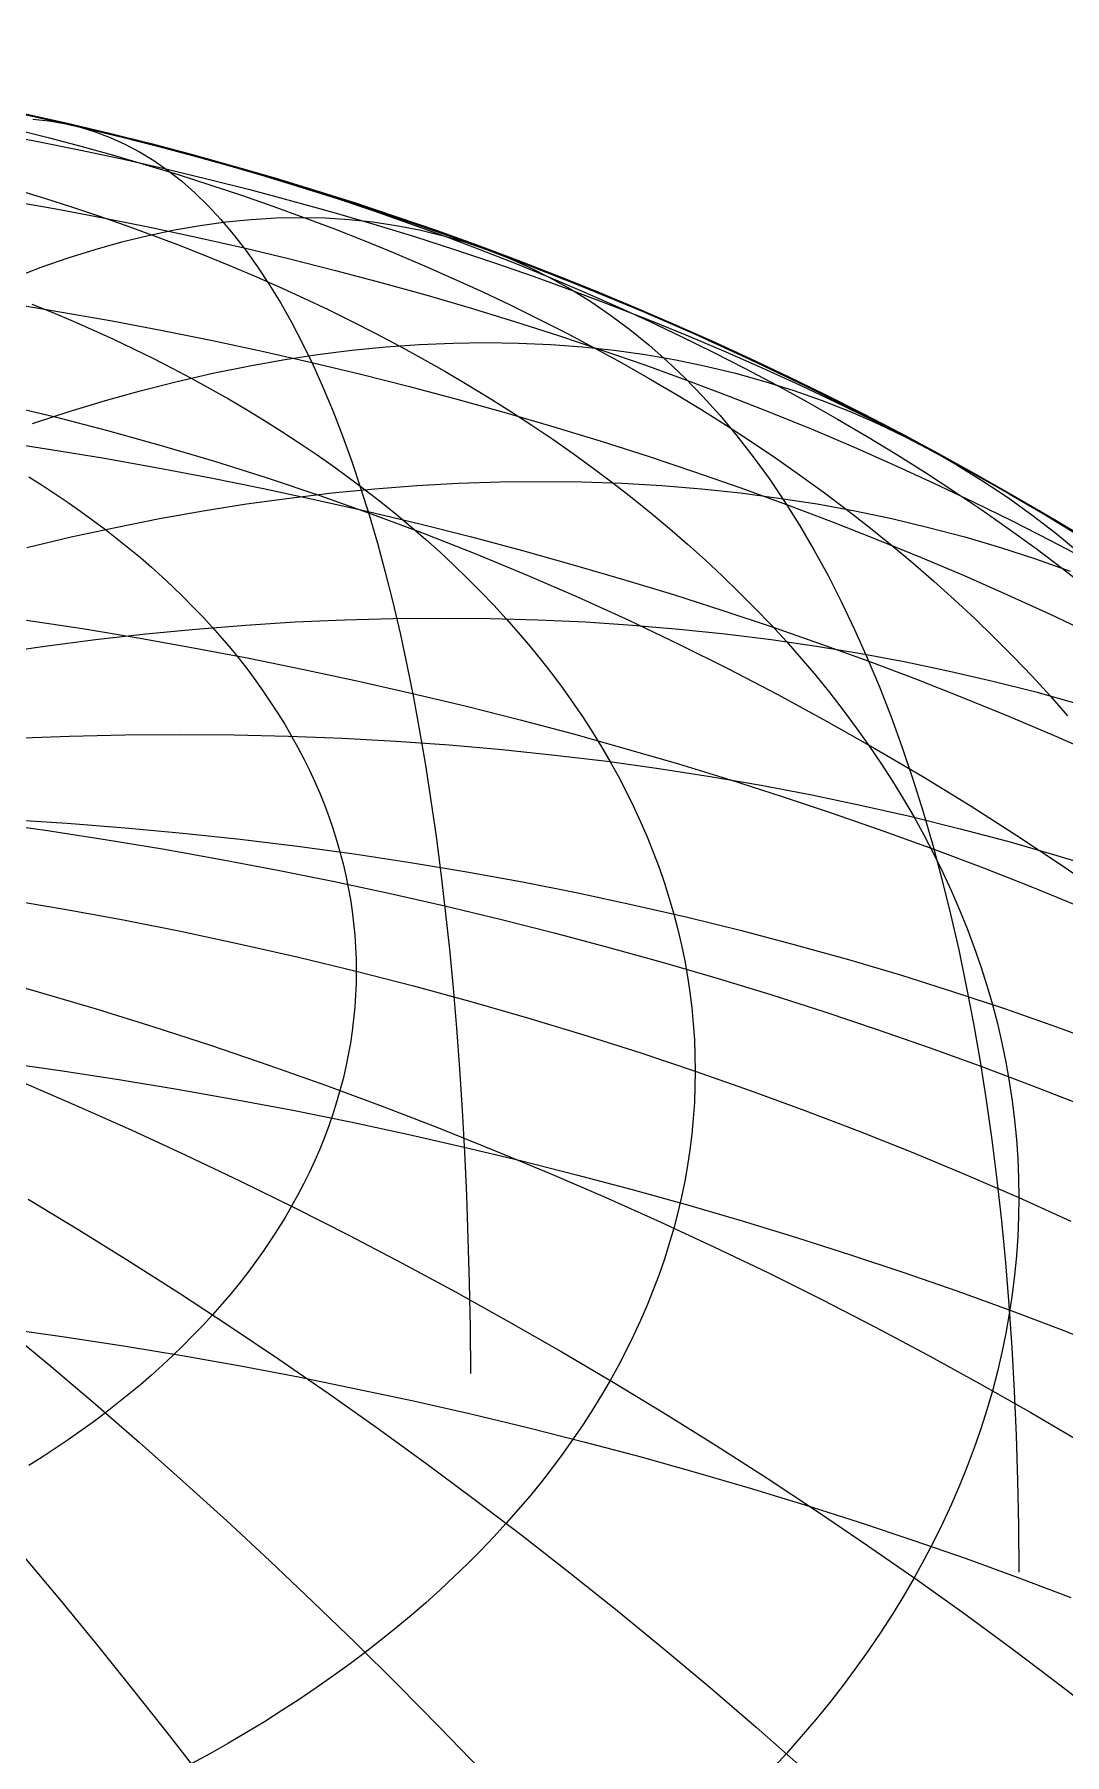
# Model space of a CAD drawing. Header units: millimetres. Extents: x -85 to 85, y -85 to 85.
# Drawn here: x 18.38 to 43.62, y 42.85 to 85 of the extents above; entities that cross this region are included whole.
import ezdxf

# ---------------------------------------------------------------- set-up
doc = ezdxf.new("R2010")
doc.units = ezdxf.units.MM
for name, color, linetype in [('CUT_OUTER', 1, 'Continuous'), ('ENGRAVE', 7, 'Continuous'), ('ENGRAVE_FINE', 8, 'Continuous')]:
    doc.layers.add(name, color=color, linetype=linetype)

msp = doc.modelspace()

# ---------------------------------------------------------------- linework, layer by layer
at = {"layer": 'CUT_OUTER'}
msp.add_circle((0, 0), 85, dxfattribs=at)
at = {"layer": 'ENGRAVE'}
for points in [[(17.6725, 83.1425), (19.1208, 82.8215), (20.5634, 82.4751), (21.9996, 82.1037), (23.4292, 81.7072), (24.8516, 81.2859), (26.2664, 80.8398), (27.6733, 80.3691), (29.0717, 79.8739), (30.4613, 79.3543), (31.8416, 78.8106), (33.2121, 78.2429), (34.5726, 77.6514), (35.9226, 77.0362), (37.2615, 76.3975), (38.5892, 75.7356), (39.9051, 75.0505), (41.2088, 74.3427), (42.5, 73.6122), (43.7782, 72.8592)], [(17.6725, 53.2946), (19.1208, 53.0888), (20.5634, 52.8668), (21.9996, 52.6287), (23.4292, 52.3746), (24.8516, 52.1045), (26.2664, 51.8186), (27.6733, 51.5168), (29.0717, 51.1994), (30.4613, 50.8664), (31.8416, 50.5179), (33.2121, 50.154), (34.5726, 49.7748), (35.9226, 49.3804), (37.2615, 48.971), (38.5892, 48.5467), (39.9051, 48.1076), (41.2088, 47.6539), (42.5, 47.1856), (43.7782, 46.703)]]:
    msp.add_lwpolyline(points, dxfattribs=at)
at = {"layer": 'ENGRAVE_FINE'}
for points in [[(17.5757, 83.1567), (18.517, 82.9548), (19.4528, 82.7424), (20.3826, 82.5196), (21.3062, 82.2864), (22.2233, 82.0429), (23.1336, 81.7891), (24.0369, 81.5253), (24.9328, 81.2513), (25.8212, 80.9674), (26.7017, 80.6736), (27.5741, 80.37), (28.4381, 80.0567), (29.2934, 79.7337), (30.1397, 79.4013), (30.9769, 79.0594), (31.8047, 78.7082), (32.6228, 78.3478), (33.4309, 77.9783), (34.2289, 77.5998), (35.0164, 77.2124), (35.7933, 76.8163), (36.5593, 76.4116), (37.3141, 75.9983), (38.0575, 75.5767), (38.7894, 75.1468), (39.5095, 74.7088), (40.2175, 74.2629), (40.9132, 73.809), (41.5965, 73.3475), (42.2672, 72.8783), (42.9249, 72.4018), (43.5696, 71.9179), (44.201, 71.4269)], [(17.9047, 82.6794), (18.716, 82.4745), (19.5216, 82.2606), (20.3213, 82.0378), (21.1147, 81.806), (21.9018, 81.5653), (22.6822, 81.3159), (23.4556, 81.0578), (24.2219, 80.7911), (24.9809, 80.5159), (25.7322, 80.2322), (26.4757, 79.9402), (27.2111, 79.6398), (27.9383, 79.3313), (28.6569, 79.0147), (29.3668, 78.6902), (30.0677, 78.3577), (30.7595, 78.0174), (31.4419, 77.6695), (32.1148, 77.3139), (32.7779, 76.9509), (33.4309, 76.5806), (34.0738, 76.2029), (34.7063, 75.8182), (35.3283, 75.4264), (35.9395, 75.0278), (36.5397, 74.6223), (37.1288, 74.2102), (37.7066, 73.7916), (38.2729, 73.3666), (38.8276, 72.9353), (39.3704, 72.4978), (39.9012, 72.0544), (40.4199, 71.6051), (40.9263, 71.15), (41.4202, 70.6894), (41.9014, 70.2233), (42.37, 69.7519), (42.8256, 69.2753), (43.2681, 68.7937), (43.6975, 68.3072)], [(18.3443, 82.9195), (18.7351, 82.8816), (19.1202, 82.8185), (19.4995, 82.7301), (19.8728, 82.6165), (20.2401, 82.4778), (20.6012, 82.3139), (20.9561, 82.125), (21.3046, 81.9111), (21.6465, 81.6722), (21.9819, 81.4084), (22.3106, 81.1198), (22.6325, 80.8066), (22.9475, 80.4687), (23.2555, 80.1063), (23.5564, 79.7195), (23.8502, 79.3084), (24.1367, 78.8731), (24.4158, 78.4138), (24.6875, 77.9307), (24.9517, 77.4238), (25.2082, 76.8933), (25.4571, 76.3394), (25.6983, 75.7623), (25.9316, 75.162), (26.157, 74.5389), (26.3744, 73.893), (26.5839, 73.2247), (26.7852, 72.5341), (26.9783, 71.8213), (27.1633, 71.0867), (27.3399, 70.3304), (27.5083, 69.5527), (27.6682, 68.7538), (27.8197, 67.934), (27.9628, 67.0935), (28.0973, 66.2325), (28.2233, 65.3514), (28.3407, 64.4504), (28.4494, 63.5297), (28.5495, 62.5897), (28.6409, 61.6306), (28.7236, 60.6527), (28.7975, 59.6564), (28.8626, 58.6419), (28.919, 57.6095), (28.9665, 56.5596), (29.0052, 55.4924), (29.0351, 54.4084), (29.0561, 53.3077), (29.0683, 52.1909)], [(17.4113, 82.5765), (18.4683, 82.3758), (19.5198, 82.1633), (20.5653, 81.9391), (21.6045, 81.7032), (22.6371, 81.4557), (23.6629, 81.1967), (24.6814, 80.9262), (25.6925, 80.6444), (26.6957, 80.3514), (27.6907, 80.0472), (28.6774, 79.7318), (29.6553, 79.4055), (30.6241, 79.0683), (31.5837, 78.7203), (32.5336, 78.3617), (33.4736, 77.9924), (34.4034, 77.6127), (35.3227, 77.2227), (36.2313, 76.8224), (37.1288, 76.412), (38.015, 75.9917), (38.8897, 75.5615), (39.7525, 75.1216), (40.6032, 74.6721), (41.4415, 74.2131), (42.2672, 73.7448), (43.08, 73.2674), (43.8797, 72.781)], [(17.7981, 80.9251), (18.9546, 80.7195), (20.1054, 80.501), (21.25, 80.2697), (22.3882, 80.0255), (23.5195, 79.7687), (24.6437, 79.4993), (25.7604, 79.2174), (26.8692, 78.923), (27.9698, 78.6162), (29.062, 78.2972), (30.1452, 77.966), (31.2193, 77.6227), (32.2839, 77.2674), (33.3386, 76.9004), (34.3832, 76.5215), (35.4173, 76.1311), (36.4407, 75.7291), (37.4529, 75.3157), (38.4537, 74.8911), (39.4428, 74.4554), (40.4199, 74.0086), (41.3847, 73.551), (42.3369, 73.0827), (43.2761, 72.6038), (44.2022, 72.1144)], [(17.9613, 81.1904), (18.6308, 80.9857), (19.2946, 80.7735), (19.9525, 80.554), (20.6044, 80.3271), (21.25, 80.093), (21.8891, 79.8516), (22.5216, 79.6032), (23.1472, 79.3477), (23.7657, 79.0853), (24.377, 78.816), (24.9809, 78.5399), (25.5771, 78.2571), (26.1656, 77.9676), (26.7461, 77.6716), (27.3185, 77.3692), (27.8825, 77.0604), (28.4381, 76.7454), (28.9849, 76.4241), (29.523, 76.0969), (30.052, 75.7636), (30.5719, 75.4245), (31.0825, 75.0796), (31.5837, 74.729), (32.0752, 74.3729), (32.5569, 74.0114), (33.0287, 73.6445), (33.4905, 73.2724), (33.942, 72.8952), (34.3832, 72.513), (34.814, 72.1259), (35.2341, 71.734), (35.6435, 71.3375), (36.042, 70.9365), (36.4296, 70.5311), (36.8061, 70.1215), (37.1713, 69.7076), (37.5253, 69.2898), (37.8678, 68.868), (38.1987, 68.4425), (38.5181, 68.0134), (38.8257, 67.5807), (39.1215, 67.1447), (39.4053, 66.7054), (39.6772, 66.263), (39.9369, 65.8177), (40.1845, 65.3695), (40.4199, 64.9186), (40.643, 64.4651), (40.8536, 64.0092), (41.0518, 63.5511), (41.2376, 63.0907), (41.4107, 62.6284), (41.5713, 62.1642), (41.7192, 61.6983), (41.8543, 61.2308), (41.9768, 60.7618), (42.0864, 60.2916), (42.1832, 59.8202), (42.2672, 59.3478), (42.3383, 58.8745), (42.3965, 58.4005), (42.4418, 57.9259), (42.4741, 57.4509), (42.4935, 56.9756), (42.5, 56.5001)], [(17.8782, 79.0368), (18.5484, 79.2929), (19.2129, 79.5248), (19.8716, 79.7325), (20.5242, 79.9159), (21.1706, 80.075), (21.8105, 80.2097), (22.4438, 80.3199), (23.0703, 80.4057), (23.6897, 80.467), (24.3019, 80.5038), (24.9067, 80.5161), (25.5039, 80.5038), (26.0934, 80.467), (26.6749, 80.4057), (27.2482, 80.3199), (27.8133, 80.2097), (28.3699, 80.075), (28.9179, 79.9159), (29.457, 79.7325), (29.9872, 79.5248), (30.5082, 79.2929), (31.02, 79.0368), (31.5223, 78.7566), (32.015, 78.4525), (32.4979, 78.1244), (32.971, 77.7726), (33.434, 77.397), (33.8868, 76.9979), (34.3293, 76.5753), (34.7613, 76.1294), (35.1828, 75.6604), (35.5935, 75.1682), (35.9934, 74.6532), (36.3823, 74.1154), (36.7602, 73.5551), (37.1268, 72.9723), (37.4822, 72.3674), (37.8261, 71.7404), (38.1585, 71.0915), (38.4793, 70.4209), (38.7883, 69.729), (39.0856, 69.0157), (39.3709, 68.2815), (39.6442, 67.5265), (39.9055, 66.7509), (40.1546, 65.9549), (40.3915, 65.1389), (40.6161, 64.303), (40.8283, 63.4475), (41.028, 62.5727), (41.2153, 61.6789), (41.39, 60.7663), (41.5521, 59.8351), (41.7016, 58.8857), (41.8383, 57.9184), (41.9623, 56.9335), (42.0735, 55.9312), (42.1719, 54.9118), (42.2575, 53.8758), (42.3302, 52.8233), (42.39, 51.7547), (42.4369, 50.6704), (42.4708, 49.5706), (42.4918, 48.4558), (42.4999, 47.3262)], [(17.8084, 78.4044), (19.0522, 78.1982), (20.2903, 77.9781), (21.5221, 77.7442), (22.7474, 77.4966), (23.9658, 77.2353), (25.1768, 76.9604), (26.3802, 76.672), (27.5756, 76.3701), (28.7626, 76.055), (29.9408, 75.7266), (31.1098, 75.3851), (32.2694, 75.0305), (33.4192, 74.6631), (34.5588, 74.2828), (35.6879, 73.8899), (36.8061, 73.4843), (37.9131, 73.0664), (39.0085, 72.6361), (40.0921, 72.1936), (41.1634, 71.739), (42.2222, 71.2726), (43.2681, 70.7944), (44.3009, 70.3045)], [(18.3207, 78.3941), (18.8296, 78.1863), (19.3328, 77.9728), (19.83, 77.7537), (20.3213, 77.5291), (20.8063, 77.2991), (21.285, 77.0636), (21.7573, 76.8228), (22.2228, 76.5768), (22.6817, 76.3256), (23.1336, 76.0693), (23.5785, 75.808), (24.0162, 75.5418), (24.4465, 75.2707), (24.8695, 74.9948), (25.2848, 74.7143), (25.6925, 74.4291), (26.0923, 74.1394), (26.4842, 73.8453), (26.868, 73.5469), (27.2436, 73.2442), (27.6109, 72.9373), (27.9698, 72.6264), (28.3202, 72.3115), (28.662, 71.9927), (28.995, 71.6702), (29.3192, 71.344), (29.6345, 71.0142), (29.9408, 70.681), (30.2379, 70.3443), (30.5258, 70.0044), (30.8044, 69.6613), (31.0737, 69.3152), (31.3334, 68.9661), (31.5837, 68.6141), (31.8243, 68.2594), (32.0552, 67.9021), (32.2763, 67.5422), (32.4876, 67.18), (32.689, 66.8154), (32.8805, 66.4486), (33.062, 66.0797), (33.2333, 65.7088), (33.3946, 65.3361), (33.5457, 64.9617), (33.6865, 64.5856), (33.8171, 64.208), (33.9374, 63.8289), (34.0474, 63.4486), (34.147, 63.0672), (34.2362, 62.6846), (34.3149, 62.3012), (34.3832, 61.9169), (34.4411, 61.5319), (34.4884, 61.1463), (34.5252, 60.7602), (34.5516, 60.3738), (34.5673, 59.9872), (34.5726, 59.6004)], [(18.3364, 75.4645), (19.2319, 75.7571), (20.1215, 76.0265), (21.0049, 76.2729), (21.882, 76.496), (22.7524, 76.6958), (23.6159, 76.8722), (24.4721, 77.0252), (25.3209, 77.1548), (26.1621, 77.2609), (26.9952, 77.3434), (27.8201, 77.4023), (28.6366, 77.4377), (29.4443, 77.4495), (30.243, 77.4377), (31.0326, 77.4023), (31.8126, 77.3434), (32.583, 77.2609), (33.3435, 77.1548), (34.0938, 77.0252), (34.8337, 76.8722), (35.5631, 76.6958), (36.2815, 76.496), (36.989, 76.2729), (37.6851, 76.0265), (38.3698, 75.7571), (39.0428, 75.4645), (39.7039, 75.1489), (40.3529, 74.8105), (40.9897, 74.4493), (41.6139, 74.0653), (42.2254, 73.6589), (42.8241, 73.23), (43.4098, 72.7787), (43.9822, 72.3054)], [(17.535, 75.9523), (18.8578, 75.6347), (20.175, 75.294), (21.486, 74.9305), (22.7904, 74.5441), (24.0879, 74.135), (25.3781, 73.7033), (26.6605, 73.2491), (27.9348, 72.7727), (29.2006, 72.2741), (30.4575, 71.7535), (31.7052, 71.211), (32.9431, 70.6468), (34.1711, 70.0611), (35.3886, 69.4541), (36.5954, 68.8259), (37.791, 68.1767), (38.9751, 67.5068), (40.1473, 66.8163), (41.3073, 66.1054), (42.4547, 65.3745), (43.5891, 64.6236), (44.7103, 63.853)], [(17.535, 75.9523), (18.8578, 75.6347), (20.175, 75.294), (21.486, 74.9305), (22.7904, 74.5441), (24.0879, 74.135), (25.3781, 73.7033), (26.6605, 73.2491), (27.9348, 72.7727), (29.2006, 72.2741), (30.4575, 71.7535), (31.7052, 71.211), (32.9431, 70.6468), (34.1711, 70.0611), (35.3886, 69.4541), (36.5954, 68.8259), (37.791, 68.1767), (38.9751, 67.5068), (40.1473, 66.8163), (41.3073, 66.1054), (42.4547, 65.3745), (43.5891, 64.6236), (44.7103, 63.853)], [(17.4678, 75.0349), (18.7856, 74.8321), (20.0977, 74.6145), (21.4036, 74.3824), (22.7031, 74.1357), (23.9956, 73.8744), (25.2808, 73.5988), (26.5583, 73.3088), (27.8278, 73.0046), (29.0887, 72.6862), (30.3408, 72.3537), (31.5837, 72.0073), (32.8169, 71.6471), (34.0401, 71.2731), (35.253, 70.8855), (36.4551, 70.4843), (37.6461, 70.0698), (38.8257, 69.642), (39.9934, 69.2011), (41.149, 68.7472), (42.292, 68.2804), (43.4221, 67.801), (44.539, 67.3089)], [(18.1964, 72.4287), (19.2848, 72.6863), (20.3673, 72.9219), (21.4435, 73.1352), (22.5133, 73.3262), (23.5761, 73.4949), (24.6318, 73.6412), (25.68, 73.765), (26.7204, 73.8664), (27.7526, 73.9453), (28.7764, 74.0017), (29.7914, 74.0355), (30.7973, 74.0468), (31.7939, 74.0355), (32.7808, 74.0017), (33.7577, 73.9453), (34.7243, 73.8664), (35.6803, 73.765), (36.6254, 73.6412), (37.5594, 73.4949), (38.482, 73.3262), (39.3928, 73.1352), (40.2917, 72.9219), (41.1782, 72.6863), (42.0523, 72.4287), (42.9135, 72.149), (43.7616, 71.8473)], [(18.2462, 74.1591), (18.5732, 73.9531), (18.8945, 73.7435), (19.2101, 73.5304), (19.5198, 73.3137), (19.8235, 73.0936), (20.1213, 72.8702), (20.4129, 72.6434), (20.6982, 72.4135), (20.9773, 72.1803), (21.25, 71.9441), (21.5162, 71.7049), (21.7759, 71.4627), (22.0289, 71.2177), (22.2752, 70.9698), (22.5147, 70.7193), (22.7474, 70.4661), (22.9732, 70.2103), (23.1919, 69.9521), (23.4036, 69.6914), (23.6081, 69.4284), (23.8055, 69.1632), (23.9956, 68.8958), (24.1784, 68.6263), (24.3538, 68.3548), (24.5218, 68.0814), (24.6824, 67.8062), (24.8354, 67.5292), (24.9809, 67.2505), (25.1187, 66.9703), (25.2489, 66.6885), (25.3714, 66.4053), (25.4862, 66.1208), (25.5932, 65.8351), (25.6925, 65.5482), (25.7839, 65.2603), (25.8674, 64.9713), (25.9431, 64.6815), (26.0108, 64.3909), (26.0707, 64.0995), (26.1226, 63.8076), (26.1665, 63.5151), (26.2025, 63.2221), (26.2304, 62.9288), (26.2504, 62.6352), (26.2624, 62.3415), (26.2664, 62.0476)], [(17.3892, 69.8297), (18.6349, 70.0121), (19.8749, 70.1732), (21.1089, 70.3129), (22.3365, 70.4312), (23.5572, 70.528), (24.7708, 70.6033), (25.9768, 70.6571), (27.1749, 70.6894), (28.3647, 70.7002), (29.5459, 70.6894), (30.7181, 70.6571), (31.8809, 70.6033), (33.034, 70.528), (34.1771, 70.4312), (35.3097, 70.3129), (36.4316, 70.1732), (37.5424, 70.0121), (38.6417, 69.8297), (39.7293, 69.6261), (40.8048, 69.4012), (41.8679, 69.1552), (42.9182, 68.8881), (43.9554, 68.6001)], [(18.185, 70.651), (19.5569, 70.4398), (20.9229, 70.2134), (22.2825, 69.9717), (23.6353, 69.7148), (24.9809, 69.4429), (26.3189, 69.1559), (27.6488, 68.854), (28.9704, 68.5373), (30.2831, 68.2058), (31.5866, 67.8597), (32.8805, 67.4991), (34.1644, 67.1241), (35.4378, 66.7347), (36.7005, 66.3312), (37.952, 65.9136), (39.1919, 65.482), (40.4199, 65.0367), (41.6356, 64.5777), (42.8386, 64.1051), (44.0285, 63.6192)], [(17.8878, 67.757), (19.2437, 67.8087), (20.5937, 67.8397), (21.9374, 67.85), (23.2745, 67.8397), (24.6044, 67.8087), (25.9269, 67.757), (27.2414, 67.6847), (28.5477, 67.5918), (29.8453, 67.4783), (31.1338, 67.3442), (32.4127, 67.1897), (33.6819, 67.0146), (34.9407, 66.8192), (36.1889, 66.6034), (37.4261, 66.3673), (38.6519, 66.111), (39.8659, 65.8346), (41.0678, 65.5381), (42.2572, 65.2216), (43.4337, 64.8853), (44.5969, 64.5292)], [(17.7633, 65.7626), (19.1883, 65.6724), (20.6074, 65.5621), (22.0202, 65.4318), (23.4263, 65.2817), (24.8253, 65.1116), (26.2167, 64.9217), (27.6001, 64.712), (28.9751, 64.4826), (30.3413, 64.2336), (31.6983, 63.965), (33.0456, 63.6769), (34.3828, 63.3695), (35.7096, 63.0427), (37.0254, 62.6967), (38.33, 62.3316), (39.623, 61.9476), (40.9038, 61.5446), (42.1722, 61.1229), (43.4278, 60.6826), (44.6701, 60.2239)], [(17.2863, 65.6943), (18.703, 65.493), (20.114, 65.2759), (21.5189, 65.043), (22.9172, 64.7944), (24.3085, 64.5302), (25.6925, 64.2505), (27.0686, 63.9554), (28.4364, 63.6449), (29.7956, 63.3191), (31.1457, 62.9782), (32.4864, 62.6223), (33.8171, 62.2514), (35.1376, 61.8657), (36.4473, 61.4652), (37.7459, 61.0502), (39.0331, 60.6207), (40.3083, 60.1769), (41.5713, 59.7188), (42.8216, 59.2467), (44.0588, 58.7607)], [(17.6725, 63.8151), (19.1208, 63.5686), (20.5634, 63.3028), (21.9996, 63.0177), (23.4292, 62.7134), (24.8516, 62.39), (26.2664, 62.0476), (27.6733, 61.6863), (29.0717, 61.3062), (30.4613, 60.9075), (31.8416, 60.4902), (33.2121, 60.0544), (34.5726, 59.6004), (35.9226, 59.1282), (37.2615, 58.638), (38.5892, 58.1299), (39.9051, 57.6042), (41.2088, 57.0608), (42.5, 56.5001), (43.7782, 55.9222)], [(26.2664, 62.0476), (26.2624, 61.7538), (26.2504, 61.46), (26.2304, 61.1665), (26.2025, 60.8732), (26.1665, 60.5802), (26.1226, 60.2877), (26.0707, 59.9957), (26.0108, 59.7044), (25.9431, 59.4138), (25.8674, 59.1239), (25.7839, 58.835), (25.6925, 58.5471), (25.5932, 58.2602), (25.4862, 57.9744), (25.3714, 57.6899), (25.2489, 57.4068), (25.1187, 57.125), (24.9809, 56.8448), (24.8354, 56.5661), (24.6824, 56.2891), (24.5218, 56.0138), (24.3538, 55.7404), (24.1784, 55.4689), (23.9956, 55.1995), (23.8055, 54.9321), (23.6081, 54.6668), (23.4036, 54.4039), (23.1919, 54.1432), (22.9732, 53.885), (22.7474, 53.6292), (22.5147, 53.376), (22.2752, 53.1255), (22.0289, 52.8776), (21.7759, 52.6326), (21.5162, 52.3904), (21.25, 52.1512), (20.9773, 51.915), (20.6982, 51.6818), (20.4129, 51.4518), (20.1213, 51.2251), (19.8235, 51.0017), (19.5198, 50.7816), (19.2101, 50.5649), (18.8945, 50.3518), (18.5732, 50.1422), (18.2462, 49.9362)], [(17.0444, 61.9476), (18.4721, 61.5446), (19.8942, 61.1229), (21.3102, 60.6826), (22.7197, 60.2239), (24.1223, 59.7467), (25.5176, 59.2514), (26.9051, 58.738), (28.2844, 58.2067), (29.6551, 57.6577), (31.0168, 57.0912), (32.369, 56.5072), (33.7113, 55.9061), (35.0434, 55.2879), (36.3648, 54.6528), (37.6751, 54.0011), (38.974, 53.333), (40.2609, 52.6486), (41.5356, 51.9482), (42.7977, 51.232), (44.0467, 50.5001)], [(17.5757, 59.8222), (19.0161, 59.6175), (20.4507, 59.3967), (21.8791, 59.1599), (23.3008, 58.9072), (24.7155, 58.6386), (26.1226, 58.3542), (27.5217, 58.0541), (28.9125, 57.7384), (30.2944, 57.4072), (31.6671, 57.0606), (33.0302, 56.6987), (34.3832, 56.3216), (35.7258, 55.9294), (37.0574, 55.5223), (38.3778, 55.1003), (39.6865, 54.6636), (40.9831, 54.2124), (42.2672, 53.7467), (43.5384, 53.2667), (44.7964, 52.7725)], [(34.5726, 59.6004), (34.5673, 59.2136), (34.5516, 58.827), (34.5252, 58.4406), (34.4884, 58.0545), (34.4411, 57.6689), (34.3832, 57.2839), (34.3149, 56.8996), (34.2362, 56.5162), (34.147, 56.1336), (34.0474, 55.7521), (33.9374, 55.3718), (33.8171, 54.9928), (33.6865, 54.6152), (33.5457, 54.2391), (33.3946, 53.8647), (33.2333, 53.4919), (33.062, 53.1211), (32.8805, 52.7522), (32.689, 52.3854), (32.4876, 52.0208), (32.2763, 51.6585), (32.0552, 51.2987), (31.8243, 50.9413), (31.5837, 50.5866), (31.3334, 50.2347), (31.0737, 49.8856), (30.8044, 49.5394), (30.5258, 49.1964), (30.2379, 48.8564), (29.9408, 48.5198), (29.6345, 48.1865), (29.3192, 47.8568), (28.995, 47.5306), (28.662, 47.208), (28.3202, 46.8893), (27.9698, 46.5744), (27.6109, 46.2635), (27.2436, 45.9566), (26.868, 45.6539), (26.4842, 45.3555), (26.0923, 45.0614), (25.6925, 44.7717), (25.2848, 44.4865), (24.8695, 44.206), (24.4465, 43.9301), (24.0162, 43.659), (23.5785, 43.3927), (23.1336, 43.1314), (22.6817, 42.8752), (22.2228, 42.624)], [(18.0476, 59.3429), (19.4027, 58.7598), (20.752, 58.1588), (22.095, 57.5401), (23.4312, 56.9038), (24.7603, 56.2502), (26.0819, 55.5795), (27.3955, 54.8918), (28.7007, 54.1874), (29.9973, 53.4665), (31.2846, 52.7293), (32.5625, 51.9761), (33.8304, 51.207), (35.088, 50.4224), (36.335, 49.6223), (37.5709, 48.8072), (38.7953, 47.9772), (40.0079, 47.1326), (41.2083, 46.2736), (42.3962, 45.4005), (43.5711, 44.5136), (44.7328, 43.6131)], [(42.5, 56.5001), (42.4935, 56.0247), (42.4741, 55.5494), (42.4418, 55.0744), (42.3965, 54.5998), (42.3383, 54.1258), (42.2672, 53.6525), (42.1832, 53.1801), (42.0864, 52.7087), (41.9768, 52.2385), (41.8543, 51.7695), (41.7192, 51.302), (41.5713, 50.8361), (41.4107, 50.3719), (41.2376, 49.9096), (41.0518, 49.4492), (40.8536, 48.9911), (40.643, 48.5352), (40.4199, 48.0817), (40.1845, 47.6308), (39.9369, 47.1826), (39.6772, 46.7373), (39.4053, 46.2949), (39.1215, 45.8556), (38.8257, 45.4196), (38.5181, 44.9869), (38.1987, 44.5578), (37.8678, 44.1322), (37.5253, 43.7105), (37.1713, 43.2927), (36.8061, 42.8788), (36.4296, 42.4691)], [(18.227, 56.4637), (19.4689, 55.7125), (20.7049, 54.9444), (21.9346, 54.1595), (23.1576, 53.3581), (24.3735, 52.5405), (25.5821, 51.7068), (26.7828, 50.8575), (27.9754, 49.9926), (29.1594, 49.1125), (30.3346, 48.2174), (31.5006, 47.3077), (32.6569, 46.3835), (33.8033, 45.4452), (34.9394, 44.4931), (36.0648, 43.5274), (37.1793, 42.5484)], [(17.6989, 53.2648), (18.7898, 52.359), (19.875, 51.4372), (20.9541, 50.4998), (22.0268, 49.547), (23.0929, 48.5791), (24.1519, 47.5964), (25.2035, 46.5992), (26.2475, 45.5878), (27.2835, 44.5625), (28.3112, 43.5236), (29.3302, 42.4715)], [(18.1399, 47.6827), (19.0366, 46.6103), (19.9275, 45.5237), (20.8123, 44.4232), (21.6908, 43.3092), (22.5627, 42.182)]]:
    msp.add_lwpolyline(points, dxfattribs=at)

doc.saveas('drawing.dxf')
